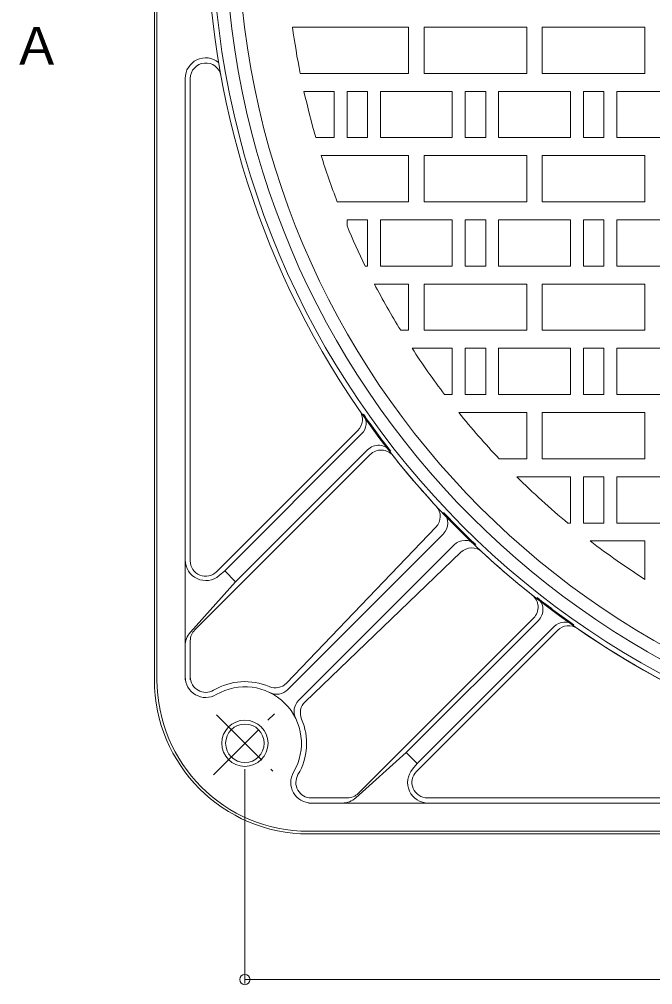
# Model space of a CAD drawing. Units: millimetres, scale not verified. Extents: x -839 to 950, y -676 to 674.
# Drawn here: x -833.5 to -586.9, y -117.1 to 258.7 of the extents above; entities that cross this region are included whole.
import ezdxf
from ezdxf.enums import TextEntityAlignment as Align

# ---------------------------------------------------------------- set-up
doc = ezdxf.new("R2010")
doc.units = ezdxf.units.MM
doc.header["$LTSCALE"] = 5
doc.header["$PDMODE"] = 32
doc.header["$PDSIZE"] = 4
doc.linetypes.add('CHAIN1', pattern=[8, 5, -1, 1, -1])
for name, color, linetype, lineweight in [('8-0', 3, 'Continuous', 9), ('8-1', 2, 'Continuous', 9), ('8-4', 7, 'Continuous', 9), ('8-5', 4, 'Continuous', 9)]:
    doc.layers.add(name, color=color, linetype=linetype, lineweight=lineweight)
doc.styles.add('ＭＳ ゴシック', font='')
doc.styles.get('ＭＳ ゴシック').set_extended_font_data('MS Gothic')

msp = doc.modelspace()

# ---------------------------------------------------------------- linework, layer by layer
at = {"layer": '8-0'}
for p, q in [((-727.124, 255.615), (-681.902, 255.615)), ((-681.902, 255.615), (-681.902, 237.615)), ((-675.902, 255.615), (-635.902, 255.615)), ((-635.902, 255.615), (-635.902, 237.615)), ((-629.902, 255.615), (-589.902, 255.615)), ((-589.902, 255.615), (-589.902, 237.615)), ((-724.122, 237.615), (-681.902, 237.615)), ((-722.651, 230.616), (-710.902, 230.616)), ((-710.902, 212.615), (-710.902, 230.616)), ((-692.902, 212.615), (-692.902, 230.616)), ((-692.902, 230.616), (-664.902, 230.616)), ((-664.902, 212.615), (-664.902, 230.616)), ((-659.902, 212.615), (-659.902, 230.616)), ((-646.902, 212.615), (-646.902, 230.616)), ((-618.902, 230.616), (-646.902, 230.616)), ((-618.902, 212.615), (-618.902, 230.616)), ((-605.902, 212.615), (-605.902, 230.616)), ((-718.066, 212.615), (-710.902, 212.615)), ((-692.902, 212.615), (-664.902, 212.615)), ((-618.902, 212.615), (-646.902, 212.615)), ((-605.902, 212.615), (-613.902, 212.615)), ((-572.902, 212.615), (-600.902, 212.615)), ((-715.962, 205.616), (-681.902, 205.616)), ((-681.902, 205.616), (-681.902, 187.615)), ((-675.902, 205.616), (-635.902, 205.616)), ((-635.902, 205.616), (-635.902, 187.615)), ((-629.902, 205.616), (-589.902, 205.616)), ((-589.902, 205.616), (-589.902, 187.615)), ((-709.689, 187.615), (-681.902, 187.615)), ((-705.902, 180.616), (-697.902, 180.616)), ((-705.902, 178.226), (-705.902, 180.616)), ((-697.902, 162.615), (-697.902, 180.616)), ((-692.902, 162.615), (-692.902, 180.616)), ((-692.902, 180.616), (-664.902, 180.616)), ((-664.902, 162.615), (-664.902, 180.616)), ((-659.902, 162.615), (-659.902, 180.616)), ((-646.902, 162.615), (-646.902, 180.616)), ((-618.902, 180.616), (-646.902, 180.616)), ((-618.902, 162.615), (-618.902, 180.616)), ((-605.902, 162.615), (-605.902, 180.616)), ((-698.776, 162.615), (-697.902, 162.615)), ((-692.902, 162.615), (-664.902, 162.615)), ((-618.902, 162.615), (-646.902, 162.615)), ((-605.902, 162.615), (-613.902, 162.615)), ((-572.902, 162.615), (-600.902, 162.615)), ((-695.225, 155.616), (-681.902, 155.616)), ((-681.902, 155.616), (-681.902, 137.616)), ((-675.902, 155.616), (-635.902, 155.616)), ((-635.902, 155.616), (-635.902, 137.616)), ((-629.902, 155.616), (-589.902, 155.616)), ((-589.902, 155.616), (-589.902, 137.616)), ((-685.006, 137.616), (-681.902, 137.616)), ((-680.578, 130.616), (-664.902, 130.616)), ((-664.902, 112.615), (-664.902, 130.616)), ((-659.902, 112.615), (-659.902, 130.616)), ((-646.902, 112.615), (-646.902, 130.616)), ((-618.902, 130.616), (-646.902, 130.616)), ((-618.902, 112.615), (-618.902, 130.616)), ((-605.902, 112.615), (-605.902, 130.616)), ((-667.894, 112.615), (-664.902, 112.615)), ((-618.902, 112.615), (-646.902, 112.615)), ((-605.902, 112.615), (-613.902, 112.615)), ((-572.902, 112.615), (-600.902, 112.615)), ((-662.408, 105.616), (-635.902, 105.616)), ((-635.902, 105.616), (-635.902, 87.616)), ((-629.902, 105.616), (-589.902, 105.616)), ((-589.902, 105.616), (-589.902, 87.616)), ((-646.662, 87.616), (-635.902, 87.616)), ((-618.902, 80.616), (-639.818, 80.616)), ((-618.902, 62.615), (-618.902, 80.616)), ((-605.902, 62.615), (-605.902, 80.616)), ((-618.902, 62.615), (-619.964, 62.615)), ((-605.902, 62.615), (-613.902, 62.615)), ((-572.902, 62.615), (-600.902, 62.615))]:
    msp.add_line(p, q, dxfattribs=at)
for points in [[(-675.902, 255.615), (-675.902, 237.615), (-635.902, 237.615)], [(-629.902, 255.615), (-629.902, 237.615), (-589.902, 237.615)], [(-705.902, 212.615), (-697.902, 212.615), (-697.902, 230.616)], [(-705.902, 212.615), (-705.902, 230.616), (-697.902, 230.616)], [(-659.902, 212.615), (-651.902, 212.615), (-651.902, 230.616), (-659.902, 230.616)], [(-613.902, 212.615), (-613.902, 230.616), (-605.902, 230.616)], [(-600.902, 212.615), (-600.902, 230.616), (-572.902, 230.616)], [(-675.902, 205.616), (-675.902, 187.615), (-635.902, 187.615)], [(-629.902, 205.616), (-629.902, 187.615), (-589.902, 187.615)], [(-659.902, 162.615), (-651.902, 162.615), (-651.902, 180.616), (-659.902, 180.616)], [(-613.902, 162.615), (-613.902, 180.616), (-605.902, 180.616)], [(-600.902, 162.615), (-600.902, 180.616), (-572.902, 180.616)], [(-675.902, 155.616), (-675.902, 137.616), (-635.902, 137.616)], [(-629.902, 155.616), (-629.902, 137.616), (-589.902, 137.616)], [(-659.902, 112.615), (-651.902, 112.615), (-651.902, 130.616), (-659.902, 130.616)], [(-613.902, 112.615), (-613.902, 130.616), (-605.902, 130.616)], [(-600.902, 112.615), (-600.902, 130.616), (-572.902, 130.616)], [(-629.902, 105.616), (-629.902, 87.616), (-589.902, 87.616)], [(-613.902, 62.615), (-613.902, 80.616), (-605.902, 80.616)], [(-600.902, 62.615), (-600.902, 80.616), (-572.902, 80.616)], [(-611.199, 55.616), (-589.902, 55.616), (-589.902, 40.647)]]:
    msp.add_lwpolyline(points, dxfattribs=at)
msp.add_circle((-425.902, 296.615), 322.5, dxfattribs=at)
for start, end in [(187.75101, 191.19092), (192.53905, 196.04045), (197.41808, 201.01132), (202.91959, 206.15427), (207.63358, 211.53545), (213.09659, 217.24777), (218.924, 223.4325), (225.27771, 230.33026), (232.44444, 237.35217)]:
    msp.add_arc((-425.902, 296.615), 304, start, end, dxfattribs=at)
at = {"layer": '8-1'}
for p, q in [((-780.902, 591.615), (-780.902, 1.615)), ((-779.902, 591.615), (-779.902, 1.615)), ((-768.902, 1.615), (-768.902, 235.662)), ((-766.902, 47.882), (-766.902, 235.662)), ((-701.667, 98.632), (-756.659, 43.64)), ((-753.526, 43.945), (-700.213, 97.258)), ((-749.283, 39.703), (-697.866, 91.12)), ((-765.144, 21.013), (-696.907, 89.25)), ((-729.496, 0.285), (-671.277, 60.972)), ((-729.024, -2.264), (-668.426, 58.334)), ((-724.781, -6.506), (-664.183, 54.092)), ((-722.233, -6.979), (-661.545, 51.24)), ((-755.697, 42.146), (-753.526, 43.945)), ((-749.283, 39.702), (-753.526, 43.944)), ((-766.852, 20.102), (-749.283, 39.703)), ((-701.505, -42.627), (-633.267, 25.61)), ((-682.815, -26.766), (-631.398, 24.651)), ((-678.877, -34.142), (-623.886, 20.85)), ((-678.572, -31.008), (-625.259, 22.305)), ((-766.902, 1.615), (-766.902, 16.77)), ((-702.415, -44.335), (-682.815, -26.766)), ((-682.815, -26.766), (-678.573, -31.009)), ((-680.371, -33.179), (-678.572, -31.008)), ((-705.747, -44.384), (-719.816, -44.384)), ((-674.635, -44.384), (-486.855, -44.384)), ((-486.855, -46.385), (-720.902, -46.385)), ((-720.902, -57.384), (-130.902, -57.384)), ((-720.902, -58.384), (-130.902, -58.384)), ((-720.902, -58.385), (-130.902, -58.385))]:
    msp.add_line(p, q, dxfattribs=at)
at = {"layer": '8-1', "linetype": 'CHAIN1'}
for p, q in [((-757.894, -35.377), (-734.14, -11.622)), ((-756.736, -12.048), (-734.782, -34.002))]:
    msp.add_line(p, q, dxfattribs=at)
at = {"layer": '8-1'}
for centre, radius in [((-425.902, 296.615), 332.5), ((-425.902, 296.615), 327.5), ((-745.651, -23.133), 9), ((-745.651, -23.133), 7.5)]:
    msp.add_circle(centre, radius, dxfattribs=at)
for centre, radius, start, end in [((-425.902, 296.615), 334.5, 145.32016, 0), ((-760.902, 235.662), 8, 51.27551, 180), ((-760.902, 235.662), 6, 10.31233, 180), ((-705.91, 102.874), 6, 315, 34.67963), ((-704.455, 101.501), 6, 315, 34.99225), ((-426.326, 296.191), 333.5, 214.99203, 218.06369), ((-693.623, 86.877), 6, 38.06371, 135), ((-692.664, 85.007), 6, 38.42307, 135), ((-425.902, 296.615), 334.5, 218.42305, 222.83212), ((-675.607, 65.126), 6, 316.18895, 42.83202), ((-672.669, 62.577), 6, 315, 43.48126), ((-426.326, 296.191), 333.5, 223.48093, 226.51907), ((-659.941, 49.849), 6, 46.51874, 135), ((-657.392, 46.91), 6, 47.16798, 133.81105), ((-425.902, 296.615), 334.5, 227.16788, 231.57695), ((-760.902, 48.221), 8, 180, 310.58975), ((-760.902, 47.882), 6, 180, 315.0005), ((-637.51, 29.853), 6, 315, 51.57693), ((-635.64, 28.894), 6, 315, 51.93629), ((-426.326, 296.191), 333.5, 231.93631, 235.00797), ((-621.017, 18.062), 6, 55.00775, 135), ((-619.643, 16.607), 6, 55.32037, 135), ((-760.902, 14.755), 8, 138.05804, 180), ((-760.902, 16.77), 6, 135, 180), ((-425.902, 296.615), 334.5, 235.32016, 259.68779), ((-720.902, 1.615), 60, 180, 270), ((-720.902, 1.615), 60, 180, 270), ((-720.902, 1.615), 59, 180, 270), ((-760.902, 2.701), 8, 180, 300.55525), ((-760.902, 2.701), 6, 180, 300.55504), ((-745.651, -23.133), 24, 66.7877, 120.5555), ((-733.826, 4.438), 6, 246.78725, 316.18895), ((-745.651, -23.133), 22, 329.44453, 120.55547), ((-733.266, 1.979), 6, 243.74916, 315), ((-720.538, -10.749), 6, 135, 206.25084), ((-718.079, -11.309), 6, 133.81105, 203.21275), ((-745.651, -23.133), 24, 329.44466, 23.2123), ((-674.297, -38.384), 8, 139.41025, 270), ((-719.816, -38.384), 8, 149.44475, 270), ((-719.816, -38.384), 6, 149.44435, 270), ((-674.635, -38.384), 6, 134.9995, 270), ((-707.762, -38.384), 8, 270, 311.94196), ((-705.747, -38.384), 6, 270, 315)]:
    msp.add_arc(centre, radius, start, end, dxfattribs=at)
at = {"layer": '8-4'}
for p, q in [((-745.651, -116.583), (-745.651, -33.133)), ((-106.153, -115.083), (-745.651, -115.083))]:
    msp.add_line(p, q, dxfattribs=at)
msp.add_point((-745.651, -115.083), dxfattribs=at)

# ---------------------------------------------------------------- texts
at = {"layer": '8-5', "color": 2, "style": 'ＭＳ ゴシック'}
msp.add_text('Ａ', height=14.66, dxfattribs=at).set_placement((-836.616, 236.615), align=Align.BOTTOM_LEFT)

doc.saveas('drawing.dxf')
